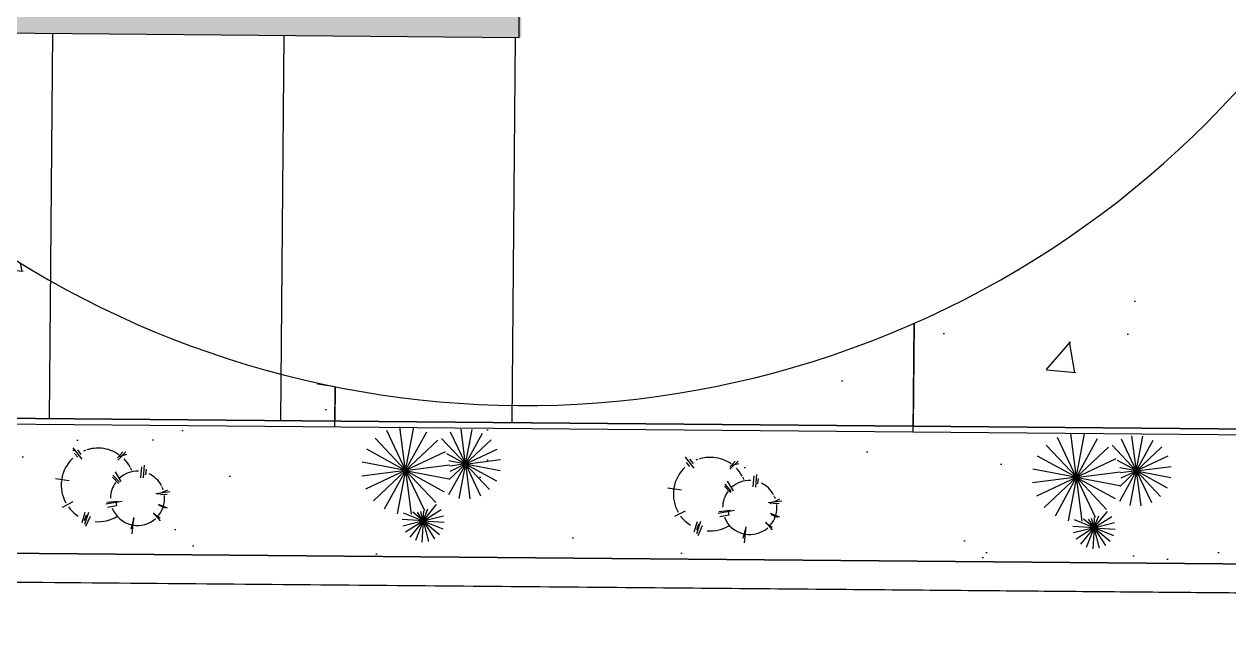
# Model space of a CAD drawing. Header units: millimetres. Extents: x 793 to 3159, y 750 to 2095.
# Drawn here: x 1246.17 to 1252.42, y 1029.66 to 1032.76 of the extents above; entities that cross this region are included whole.
import ezdxf

# ---------------------------------------------------------------- set-up
doc = ezdxf.new("R2010")
doc.units = ezdxf.units.MM
doc.linetypes.add('CENTER', pattern=[50.800000000000004, 31.75, -6.35, 6.35, -6.35])
doc.linetypes.add('CONTINUA', pattern=[0])
for name, color, linetype in [('A-BANQUETA', 8, 'Continuous'), ('A-PISOS', 252, 'Continuous'), ('A-PROY', 252, 'Continuous'), ('A-TEXTO', 2, 'Continuous'), ('A-VEGETACION', 65, 'Continuous')]:
    doc.layers.add(name, color=color, linetype=linetype)
doc.layers.add('JUNTA DE AISLAMIENTO', color=7, linetype='Continuous', true_color=0x22d6dd)
doc.layers.add('JUNTA DE CONTROL', color=7, linetype='Continuous', true_color=0xf43e0b)
doc.styles.get("Standard").update_dxf_attribs({"font": 'arial.ttf'})
doc.linetypes.add('RAYACONTX', pattern='A,0.8,["X",Standard,S=0.08,R=0,X=0.025,Y=-0.04],0', length=0.8)

# ---------------------------------------------------------------- blocks, each defined once
blk = doc.blocks.new('A$C15914C01')
at = {"layer": 'A-PISOS', "linetype": 'CONTINUA', "ltscale": 0.5}
h = blk.add_hatch(dxfattribs=at)
h.set_pattern_fill('AR-CONC', color=250, scale=0.01)
h.set_pattern_definition([(49.99999999999999, (-2174.844098950855, -711.9262848175131), (1.821846689960041, -0.1593908553890309), [0.1904999999999998, -2.095499999999997]), (354.9999999999998, (-2174.844098950855, -711.9262848175131), (-0.3524342142496936, 1.910568452390352), [0.1524, -1.6764058417]), (100.4514446999999, (-2174.692278880862, -711.9395673517138), (1.469412470903532, 1.751177519121952), [0.161900088, -1.780902446]), (46.18420000000002, (-2174.844098950854, -711.4182848166674), (2.710790408921299, -0.4204232793272717), [0.2857499999999997, -3.143249999999998]), (96.63555760999989, (-2174.618199950842, -711.4533198173158), (2.374041340515032, 2.474261245977214), [0.2428502313999999, -2.671356081599998]), (351.1841511700001, (-2174.844098950854, -711.4182848166674), (2.374041340649768, 2.474261245855327), [0.2285996707, -2.5145973192]), (21, (-2174.590098950837, -711.5452848169953), (1.516143912691326, -1.022651981870877), [0.1904999999999999, -2.095499999999999]), (326, (-2174.590098950837, -711.5452848169953), (0.6180202834764703, 1.841879661223193), [0.1523999999999999, -1.676399999999999]), (71.45144499999999, (-2174.463753624819, -711.6305058165453), (2.134164192787159, 0.8192276888590528), [0.1619000879999999, -1.780899375999998]), (37.49999999999998, (-2174.844098950855, -711.9262848175131), (0.03088603250591817, 0.8455503887315311), [0, -1.65608, 0, -1.7018, 0, -1.68275]), (7.499999999999999, (-2174.844098950855, -711.9262848175131), (0.668196625103057, 1.001805748181196), [0, -0.9702799999999999, 0, -1.61798, 0, -0.6413500000000001]), (327.5, (-2175.410518950842, -711.9262848170478), (1.355905951668714, -0.05728743992673457), [0, -0.6349999999999996, 0, -1.981199999999999, 0, -2.628899999999998]), (317.5, (-2175.664518950858, -711.9262848165821), (1.48129181386018, 0.2542649103333302), [0, -0.8254999999999996, 0, -1.315719999999999, 0, -1.866899999999999])])
h.paths.add_polyline_path([(43.81677028086273, 41.5788477935935), (52.81677028086274, 41.57884779405924), (52.8167702809147, 43.57884780302174), (43.81677028091467, 43.57884780255606)])
edge = h.paths.add_edge_path()
edge.add_line((64.8254016830442, 43.57735051620998), (58.81679474090925, 43.57789547927678))
edge.add_line((58.81679474090924, 43.57789547927678), (58.81677011583657, 41.57702697971965))
edge.add_line((58.81677011583658, 41.57702697971965), (77.96828993214719, 41.57702697971963))
edge.add_line((77.96828993214719, 41.57702697971968), (77.96831455727806, 41.14853641577069))
edge.add_line((77.96831455727806, 41.14853641577056), (82.81658102571966, 41.06240481277919))
edge.add_line((82.81658102571966, 41.06240481277928), (82.81700845604064, 42.7624048124999))
edge.add_line((82.81700845604065, 42.76240481249988), (82.81726787231717, 47.1854597840906))
edge.add_line((82.81726787231722, 47.1854597840906), (82.66942385305539, 47.18547559751028))
edge.add_line((82.66942385305535, 47.18547559751028), (82.67000152603121, 52.58629946082565))
edge.add_line((82.6700015260312, 52.58629946082567), (81.65190626847424, 52.58640835645569))
edge.add_arc((81.63457857000095, 54.58633329280468), 2.000000000041268, 157.4151446044465, 270.4964082059751, ccw=False)
edge.add_line((79.78795504389325, 55.35443585951725), (75.74118860414146, 55.31937396926678))
edge.add_line((75.74118860414141, 55.31937396926679), (74.02577921169771, 52.99538723237039))
edge.add_arc((72.71859786920524, 54.50908368075216), 2.000000000000902, 270.4964082066525, 310.81287337478363, ccw=False)
edge.add_line((72.73592556770181, 52.50915874444371), (70.74170062057954, 52.49188043164785))
edge.add_arc((70.75902831927284, 50.49195549455106), 2.000000000790862, 90.49640821209113, 144.5107911337386)
edge.add_arc((68.75745384296897, 46.66705408367113), 4.999942443924364, -87.25967147137209, 85.72027776623719, ccw=False)
edge.add_arc((68.7565152588761, 46.6670666931289), 5.000000000000368, 218.1660936985882, 272.75106470286954, ccw=False)
at = {"layer": 'A-PISOS', "color": 250, "linetype": 'CONTINUA', "ltscale": 0.5}
for p, q in [((70.81679474101014, 42.11127384714669), (70.8167947409233, 41.57680710582943)), ((67.8167947408954, 41.75616806374427), (67.81679474086866, 41.57707919726656))]:
    blk.add_line(p, q, dxfattribs=at)
blk = doc.blocks.new('AR11')
at = {"color": 0, "linetype": 'ByBlock'}
for p, q in [((0.004790471552117204, 0.1410684462287399), (-0.08958968016435787, 0.4315406854026378)), ((0.002883801820471987, 0.1410684462287399), (0.09726395353694706, 0.4315406854026413)), ((0.00383713668629504, 0.1409174528195756), (0.00383713668629504, 0.4463380395008336)), ((0.005650487358999534, 0.1415066461693151), (-0.1738712292387579, 0.3885970912264192)), ((0.002023786013590545, 0.1415066461693151), (0.1815455026113479, 0.3885970912264192)), ((0.006332999767681535, 0.1421891585779953), (-0.2407574452894226, 0.3217108751757536)), ((0.001341273604909432, 0.1421891585779953), (0.2484317186620135, 0.3217108751757536)), ((0.006771199708254017, 0.1430491743848776), (-0.2837010394656438, 0.2374293261013527)), ((0.0009030736643360626, 0.1430491743848776), (0.2913753128382339, 0.2374293261013527)), ((0.006922193117419262, 0.1440025092507007), (-0.2984983935638379, 0.1440025092507007)), ((0.006771199708254017, 0.1449558441165237), (-0.2837010394656447, 0.05057569240004867)), ((0.006332999767680647, 0.1458158599234061), (-0.2407574452894234, -0.03370585667435222)), ((0.005650487358999534, 0.1464983723320863), (-0.1738712292387579, -0.1005920727250178)), ((0.004790471552118092, 0.1469365722726579), (-0.08958968016435698, -0.14353566690124)), ((0.0007520802551708172, 0.1440025092507007), (0.306172666936428, 0.1440025092507007)), ((0.0009030736643360626, 0.1449558441165237), (0.2913753128382348, 0.05057569240004867)), ((0.00134127360491032, 0.1458158599234061), (0.2484317186620135, -0.03370585667435222)), ((0.002023786013590545, 0.1464983723320863), (0.1815455026113479, -0.1005920727250178)), ((0.002883801820471987, 0.1469365722726579), (0.09726395353694706, -0.14353566690124)), ((0.00383713668629504, 0.1470875656818258), (0.00383713668629504, -0.1583330209994323)), ((-0.240401290274538, -0.1292900724463628), (-0.302409631980356, 0.002955618564637774)), ((-0.2408447354282464, -0.1294182448358256), (-0.2589520069169646, 0.01551651273224408)), ((0.2393060787654022, -0.1972766457188655), (0.3144274470234265, 0.03392315265893942)), ((-0.239735739492895, -0.1286667970087443), (-0.3676336085814018, -0.05812537432178289)), ((-0.2400191563180387, -0.1290311411715841), (-0.33985875971727, -0.02241964636372273)), ((-0.2417401767835559, -0.129246155053206), (-0.2068059218282761, -0.0659072458451746)), ((-0.2413060842778547, -0.1294031119334669), (-0.2234552862912276, -0.03651937125473026)), ((0.2380783118247667, -0.1963846208220126), (0.4347486072056732, -0.05349528723240837)), ((0.2386215538630632, -0.1969278628603099), (0.3815108874526674, -0.0002575674794016436)), ((0.2400648804649776, -0.1973968281013683), (0.2400648804649776, -0.04774150414646172)), ((-0.2395636497102727, -0.127771355653433), (-0.3844984072783442, -0.1458786271421531)), ((-0.2395787826126314, -0.1282327045030414), (-0.3830153828471792, -0.1006664398805661)), ((-0.2396918220997382, -0.1273279104997265), (-0.3719375131107361, -0.1893362522055462)), ((-0.2399507533745178, -0.1269457765432271), (-0.3465622481823756, -0.2267853799424593)), ((-0.2403150975373549, -0.1266623597180825), (-0.3108565202243181, -0.2545602288065929)), ((-0.2407491900430569, -0.1265054028378216), (-0.2683154546655331, -0.2699420030723694)), ((-0.2424916246106381, -0.128137159117852), (-0.1532672332087817, -0.1169900036277696)), ((-0.2424764917082793, -0.1276758102682471), (-0.0990398914737316, -0.1552420748907224)), ((-0.2423634522211735, -0.128580604271562), (-0.1780146460236081, -0.0984082581440191)), ((-0.2423195348280167, -0.1272417177625442), (-0.114421665739509, -0.1977831404495056)), ((-0.2421045209463939, -0.1289627382280614), (-0.1932161648766133, -0.08317973809618806)), ((-0.2420361180028721, -0.126877373599708), (-0.1421965146036408, -0.2334888684075658)), ((-0.2416539840463736, -0.1266184423249257), (-0.1796456423405548, -0.2588641333359263)), ((-0.2412105388926653, -0.1264902699354629), (-0.223103267403947, -0.2714250275035326)), ((0.2424002319637442, -0.1957000959196762), (0.09268459395793016, -0.1470545362975102)), ((0.2420514491051904, -0.1963846208220126), (0.1446543456833371, -0.125621483081499)), ((0.241508207066893, -0.1969278628603099), (0.1759840848163599, -0.1067416456399322)), ((0.2408236821645531, -0.1972766457188655), (0.2042707303793074, -0.08477822777425104)), ((0.237729528966212, -0.1957000959196762), (0.4689293273440143, -0.1205787276616483)), ((0.2425204143462487, -0.1949412942200972), (-0.0005774398995148644, -0.1949412942200972)), ((0.2424002319637442, -0.1941824925205218), (0.01120043358594103, -0.2693038607785496)), ((0.2420514491051895, -0.1934979676181818), (0.04538115372428297, -0.3363873012077896)), ((0.241508207066893, -0.192954725579888), (0.09861887347728882, -0.3896250209607928)), ((0.240823682164554, -0.1926059427213325), (0.1657023139065297, -0.4238057410991374)), ((0.2376093465837075, -0.1949412942200972), (0.480707200829471, -0.1949412942200972)), ((0.237729528966212, -0.1941824925205218), (0.4689293273440152, -0.2693038607785461)), ((0.2380783118247667, -0.1934979676181818), (0.4347486072056732, -0.3363873012077896)), ((0.2386215538630632, -0.192954725579888), (0.3815108874526674, -0.3896250209607928)), ((0.2393060787654022, -0.1926059427213325), (0.3144274470234265, -0.4238057410991374)), ((0.2400648804649776, -0.1924857603388261), (0.2400648804649776, -0.4355836145845906))]:
    blk.add_line(p, q, dxfattribs=at)
blk = doc.blocks.new('AR12')
at = {"color": 0, "linetype": 'ByBlock'}
for p, q in [((-0.1997260527962528, 0.2896831991147444), (-0.2816985574466191, 0.3935904257295029)), ((-0.2407123051214359, 0.3060896033170764), (-0.2707688901599035, 0.3416368124221236)), ((-0.2079233032612899, 0.3334336103209594), (-0.2407123051214359, 0.374449620826784)), ((0.1773474685954319, 0.3607776173248425), (0.1281639658052116, 0.3033552026166859)), ((0.130896382626891, 0.2842143977139671), (0.2046716368122201, 0.3607776173248425)), ((0.2101364704555779, 0.3361680110213463), (0.1390936330919272, 0.3142928054182406)), ((0.3467573115395215, 0.1228847563910556), (0.3549545620045587, 0.2240575823054236)), ((0.3713490629346321, 0.1201503556906651), (0.3795463133996684, 0.2377295858073651)), ((0.1390936330919272, 0.06819674238328588), (0.08171287983667064, 0.1256191570914424)), ((0.1472908835569644, 0.07913434518484053), (0.08717771348002934, 0.1447599619941613)), ((0.163685384487037, 0.08460314658561785), (0.1090370480534597, 0.1748383696984348)), ((0.390475980686384, 0.1502287633949386), (0.3959408143297409, 0.2021823767023179)), ((-0.3172199761284453, 0.08733754728600474), (-0.4456435667473517, 0.1037439514883367)), ((0.5926748254906204, 0.01077432767513287), (0.502505070375217, -0.03297608353108217)), ((-0.2816985574466191, -0.1068049024415672), (-0.3800655630270589, -0.1587585157489499)), ((0.1746150517737526, -0.09860170034040294), (0.02433212658141493, -0.125945707344286)), ((0.1390936330919272, -0.09860170034040294), (0.0325293770464512, -0.1095393031419576)), ((0.1145018816968175, -0.09586729964001606), (0.1226991321618538, -0.1396177108462311)), ((0.6145341600640517, -0.005632076527199104), (0.4861105694451444, -0.02477288142991796)), ((0.5899424086689411, -0.03024168283069528), (0.529829238592006, -0.03297608353108217)), ((-0.1696694677577861, -0.2052433276555519), (-0.1969936359745743, -0.3009473521691426)), ((-0.1696694677577861, -0.3118849549706972), (-0.1341480490759608, -0.1997745262547745)), ((0.1226991321618538, -0.1396177108462311), (0.04072662751148837, -0.1560241150485595)), ((0.529829238592006, -0.2736033451652595), (0.4669836516933925, -0.2025089269551614)), ((0.5270968217703276, -0.2517281395621538), (0.4669836516933925, -0.2107121290563256)), ((0.5954072423122998, -0.1560241150485595), (0.5107023208402541, -0.1232113066438991)), ((0.5790127413822255, -0.1587585157489499), (0.516167154483612, -0.1341489094454538)), ((-0.1560073836493912, -0.2271185332586576), (-0.1751343014011431, -0.2818065472664237)), ((-0.1204859649675658, -0.2407905367605991), (-0.161472217292749, -0.333760160573803)), ((0.2593199732457983, -0.3529009654765218), (0.2866441414625864, -0.2517281395621538)), ((0.2811793078192295, -0.2462593381613765), (0.2675172237108345, -0.3966513766827369))]:
    blk.add_line(p, q, dxfattribs=at)
for centre, radius, start, end in [((-0.05062132834272681, 0.05210217690052588), 0.340564960524828, 110.5848372688054, 113.4414858729382), ((-0.05062132834272681, 0.05210217690052588), 0.340564960524828, 85.44663209876492, 108.1042828547641), ((-0.05062132834272681, 0.05210217690052588), 0.340564960524828, 55.79052543441507, 85.15157344113207), ((-0.05062132834272681, 0.05210217690052588), 0.340564960524828, 133.9022533704211, 170.9083157553156), ((-0.05062132834272681, 0.05210217690052588), 0.340564960524828, 29.5599666240341, 45.48821482581411), ((0.316700726501054, -0.06852329263613299), 0.2508321235602595, 88.3165372607229, 133.3426649777919), ((-0.05062132834272681, 0.05210217690052588), 0.340564960524828, 23.38772381811342, 28.08383185360133), ((0.316700726501054, -0.06852329263613299), 0.2508321235602595, 28.56885351659429, 65.11111080602517), ((-0.05062132834272681, 0.05210217690052588), 0.340564960524828, 173.479053204767, 209.850938518209), ((0.316700726501054, -0.06852329263613299), 0.2508321235602595, 144.6691697000219, 180), ((0.316700726501054, -0.06852329263613299), 0.2508321235602595, 24.8451982640741, 26.01973558034966), ((0.316700726501054, -0.06852329263613299), 0.2508321235602595, 19.03842537733123, 22.96902389233924), ((0.316700726501054, -0.06852329263613299), 0.2508321235602595, 344.2991769112214, 6.659213132539169), ((-0.05062132834272681, 0.05210217690052588), 0.340564960524828, 217.1015777388052, 238.1203282136755), ((0.316700726501054, -0.06852329263613299), 0.2508321235602595, 201.609545063256, 257.4799955603322), ((0.316700726501054, -0.06852329263613299), 0.2508321235602595, 320.8059767382566, 341.3595460602205), ((-0.05062132834272681, 0.05210217690052588), 0.340564960524828, 266.0534352694895, 302.0966188758252), ((0.316700726501054, -0.06852329263613299), 0.2508321235602595, 259.8157375311874, 312.3367514627167)]:
    blk.add_arc(centre, radius, start, end, dxfattribs=at)
blk = doc.blocks.new('A$C3E6A45EC')
at = {"layer": 'JUNTA DE CONTROL', "linetype": 'CENTER', "ltscale": 0.05}
for p, q in [((71.42201436967844, 41.8560897164966), (71.42690482441702, 42.4205352721518)), ((68.4221293225995, 41.88235334547633), (68.42394083701838, 42.09143436501196))]:
    blk.add_line(p, q, dxfattribs=at)

msp = doc.modelspace()

# ---------------------------------------------------------------- hatches: boundary and pattern name
at = {"layer": 'A-VEGETACION', "linetype": 'CONTINUA'}
h = msp.add_hatch(dxfattribs=at)
h.set_pattern_fill('AR-SAND', color=256, scale=0.02, angle=0.5340466851077486)
h.set_pattern_definition([(38.03404668510775, (-995.4460003704075, 276.8592496432665), (-0.04112262101135186, 0.9784856859418828), [0, -0.7721600000000001, 0, -0.8636, 0, -0.8255]), (8.034046685107736, (-995.4460003704075, 276.8592496432665), (0.8856448345906804, 1.441967702313352), [0, -0.41656, 0, -0.69596, 0, -0.2667]), (328.0340466851077, (-996.0708132279465, 276.8534256734255), (1.581889229368529, 0.01761950986385392), [0, -0.254, 0, -0.9144, 0, -1.1938]), (318.0340466851077, (-996.0708132279465, 276.8534256734255), (1.52289083700105, 0.4600730982118405), [0, -0.127, 0, -0.59944, 0, -0.6858])])
edge = h.paths.add_edge_path()
edge.add_arc((1215.434795369533, 1035.022149308801), 2.043713504616667, 176.7189975433404, 270.6260332346727, ccw=False)
edge.add_line((1213.3944318215, 1035.139117171739), (1213.658902106538, 1061.010627482303))
edge.add_arc((1211.658902106538, 1061.010627482303), 2.000000000000014, 0, 88.76163576438121)
edge.add_line((1211.702125807606, 1063.010160355579), (1214.677102389826, 1062.945850585804))
edge.add_line((1214.677102389826, 1062.945850586269), (1214.425313234701, 1035.970196398657))
edge.add_arc((1216.425503747793, 1035.970385250852), 2.000190521986737, 180.0054097089437, 269.4929855186938)
edge.add_line((1216.40780414876, 1033.970273042314), (1248.744398143689, 1033.687170090836))
edge.add_line((1248.74439814363, 1033.687170090836), (1248.747682900248, 1032.687371259306))
edge.add_line((1248.747682900248, 1032.687371259306), (1215.457125236186, 1032.978557797365))
h = msp.add_hatch(dxfattribs=at)
h.set_pattern_fill('AR-SAND', color=256, scale=0.02, angle=0.03244191465066506)
h.set_pattern_definition([(37.53244191465068, (-1001.585897414981, 296.5847150448079), (-0.03255485015065854, 0.9788081984146171), [0, -0.7721600000000001, 0, -0.8636, 0, -0.8255]), (7.532441914650663, (-1001.585897414981, 296.5847150448079), (0.8982346633268061, 1.434159027845301), [0, -0.41656, 0, -0.69596, 0, -0.2667]), (327.5324419146506, (-1002.21073731481, 296.584361248866), (1.581982859368101, 0.003770117442260225), [0, -0.254, 0, -0.9144, 0, -1.1938]), (317.5324419146506, (-1002.21073731481, 296.584361248866), (1.526860206867528, 0.446723254156809), [0, -0.127, 0, -0.59944, 0, -0.6858])])
h.paths.add_polyline_path([(1220.924420884425, 1030.23058881446), (1257.703011410973, 1029.908596724488), (1257.708876954705, 1030.578571048782), (1220.930286428215, 1030.900563138754)])

# ---------------------------------------------------------------- linework, layer by layer
at = {"color": 250, "linetype": 'CONTINUA', "ltscale": 0.5}
for p, q in [((1246.299576838407, 1030.708458843392, 168.3841185144631), (1246.31708595514, 1032.708382199269, 168.3841185130265)), ((1247.499530852154, 1030.69795337341, 168.3841185144631), (1247.517039968887, 1032.697876729288, 168.3841185130265)), ((1247.499530852154, 1030.69795337341, 168.3841185144631), (1247.517039968887, 1032.697876729288, 168.3841185130265)), ((1248.699484865902, 1030.687447903429, 168.3841185144631), (1248.716993982635, 1032.687371259306, 168.3841185130265))]:
    msp.add_line(p, q, dxfattribs=at)
at = {"layer": 'A-BANQUETA', "linetype": 'CONTINUA', "ltscale": 0.5}
for p, q in [((1215.398505533893, 1032.979071005464, 293.7208851435402), (1248.735572309081, 1032.687209036883, 293.7208851435402)), ((1257.739138441357, 1030.608307263099, 168.3841185144631), (1220.900550214189, 1030.930824625522, 168.3841185144631)), ((1257.708876954705, 1030.578571048782, 168.3841185144631), (1220.930286428215, 1030.900563138754, 168.3841185144631))]:
    msp.add_line(p, q, dxfattribs=at)
at = {"layer": 'A-PROY', "linetype": 'CONTINUA', "ltscale": 0.5}
for p, q in [((1248.735572309081, 1032.687209036883, 141.7115178837285), (1248.753189186297, 1034.577200134036, 293.7208851435402)), ((1257.733010261284, 1029.908334088263, 168.384118514463), (1220.894422034057, 1030.230851450686, 168.384118514463))]:
    msp.add_line(p, q, dxfattribs=at)
at = {"layer": 'A-PROY', "linetype": 'CONTINUA', "ltscale": 0.5, "elevation": 168.3841185144631}
for points in [[(1235.998660385573, 993.2272027029958), (1220.571642035233, 993.3622643735562), (1220.894422034057, 1030.230851450686), (1257.733010261284, 1029.908334088263), (1257.410230262227, 993.0397470106673), (1241.983211911189, 993.1748086816933)], [(1241.983211911189, 993.1748086816933), (1257.41023026246, 993.0397470111329), (1257.733010261284, 1029.908334088263), (1220.894422034057, 1030.230851450686), (1220.571642035233, 993.3622643735562), (1235.998660385573, 993.2272027029958)], [(1235.998575449129, 993.3772091951523), (1220.72294946832, 993.5109454437461), (1221.043103105003, 1030.079544017308), (1257.581702828197, 1029.759653017141), (1257.261549191805, 993.1910544440452), (1241.985923211054, 993.3247906931047)], [(1241.985923211054, 993.324790692639), (1257.261549192212, 993.1910544440452), (1257.581702828197, 1029.759653017607), (1239.312402966455, 1029.91959851769), (1238.992249330528, 993.3509999436628), (1240.000097547971, 993.3421763551723)]]:
    msp.add_lwpolyline(points, dxfattribs=at)
at = {"layer": 'A-PROY', "linetype": 'CONTINUA', "ltscale": 0.5}
msp.add_arc((1248.764374071987, 1035.777148007166, 293.7208851435402), 5, 217.6696854919366, 85.2131333853457, dxfattribs=at)
at = {"layer": 'JUNTA DE AISLAMIENTO', "linetype": 'RAYACONTX', "elevation": 380.2017577443112}
msp.add_lwpolyline([(1329.00632866125, 987.4076672617648), (1220.527824911125, 988.3573833724274), (1220.900550214754, 1030.930824625517), (1257.739138441358, 1030.608307263099), (1257.38346306729, 989.9346963463372), (1266.475832415574, 989.8550691340595), (1266.817940559881, 1028.9384379675), (1266.217963638433, 1028.943700450705), (1266.223226132885, 1029.543677360704), (1265.62324920019, 1029.548939855356), (1265.629106925784, 1030.148911249202), (1265.028534759258, 1030.154178953387), (1265.043445128439, 1031.854113575507), (1263.843491285542, 1031.864638541918), (1263.881205748513, 1036.16447314563), (1262.681251905618, 1036.17499811204), (1262.728699802734, 1041.584543782968)], dxfattribs=at)

# ---------------------------------------------------------------- block references
at = {"layer": 'A-TEXTO', "linetype": 'CONTINUA', "ltscale": 0.5}
msp.add_blockref('A$C3E6A45EC', (1179.358200699986, 988.7831409249757, 293.7208851435402), dxfattribs=at)
at = {"layer": 'A-VEGETACION', "linetype": 'ByBlock'}
for name, p, xscale, yscale, zscale, rotation in [('AR11', (1248.240890869602, 1030.3851219958, 168.3841185144631), 0.7577890717806587, 0.7577890717806587, 0.7577890717806587, 61.27408753101435), ('AR11', (1251.720890776509, 1030.349765216682, 168.3841185144631), 0.7577890717806587, 0.7577890717806587, 0.7577890717806587, 61.27408753101435), ('AR12', (1246.579297624143, 1030.335585586477, 168.3841185144631), 0.5605885980122925, 0.5605885980122925, 0.5605885980122925, 359.498395229543), ('AR12', (1249.754927544353, 1030.287861073606, 168.3841185144631), 0.5605885980122925, 0.5605885980122925, 0.5605885980122925, 359.498395229543)]:
    msp.add_blockref(name, p, dxfattribs=dict(at, xscale=xscale, yscale=yscale, zscale=zscale, rotation=rotation))
at = {"layer": 'JUNTA DE CONTROL', "linetype": 'CENTER', "ltscale": 0.05, "rotation": 359.5035917933524}
msp.add_blockref('A$C15914C01', (1179.606122941383, 989.7075288982433, 293.7208851435402), dxfattribs=at)

doc.saveas('drawing.dxf')
